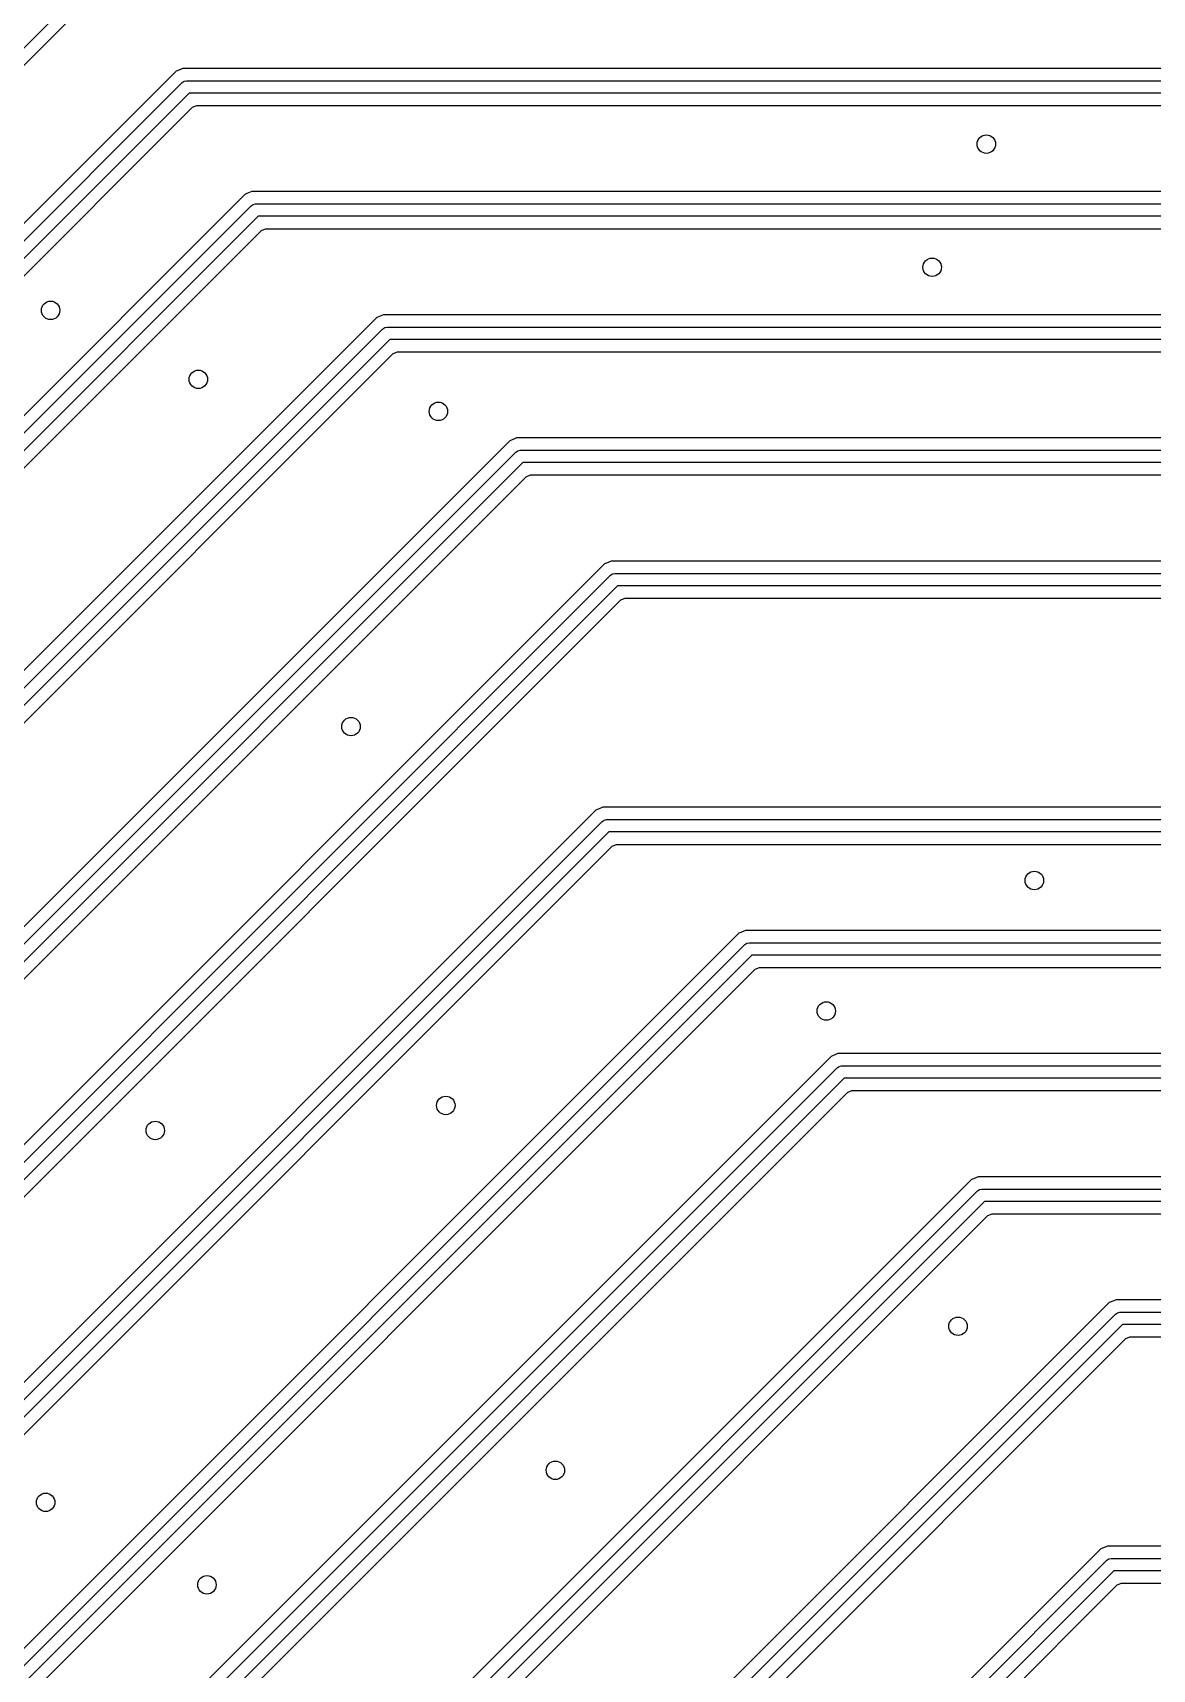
# Model space of a CAD drawing. Extents: x 114.9 to 199.6, y -137.1 to -76.7.
# Drawn here: x 164.84 to 173.94, y -97.03 to -83.74 of the extents above; entities that cross this region are included whole.
import ezdxf

# ---------------------------------------------------------------- set-up
doc = ezdxf.new("R2010")
doc.units = 0
doc.layers.add('BLACK', color=7, linetype='CONTINUOUS')

msp = doc.modelspace()

# ---------------------------------------------------------------- linework, layer by layer
at = {"layer": 'BLACK', "linetype": 'CONTINUOUS'}
for p, q in [((166.23071, -82.4), (156.08, -92.55071)), ((156.194852, -92.577987), (166.257987, -82.514852)), ((166.008745, -84.048414), (157.102413, -92.954745)), ((166.00875, -84.04841), (166.008745, -84.048414)), ((166.044056, -84.033788), (166.00875, -84.04841)), ((166.044058, -84.033787), (166.044056, -84.033788)), ((166.064062, -84.0255), (166.044058, -84.033787)), ((180.317104, -84.0255), (166.064062, -84.0255)), ((166.074866, -84.129806), (166.094, -84.126)), ((166.094, -84.126), (180.354695, -84.126)), ((157.194645, -93.004645), (166.058645, -84.140645)), ((166.11471, -84.226), (157.28, -93.06071)), ((166.058645, -84.140645), (166.074866, -84.129806)), ((180.356539, -84.226), (166.11471, -84.226)), ((157.394852, -93.087988), (166.141988, -84.340852)), ((166.141988, -84.340852), (166.176636, -84.3265)), ((166.176636, -84.3265), (180.322499, -84.3265)), ((166.568745, -85.048415), (158.302414, -93.314745)), ((166.568746, -85.048413), (166.568745, -85.048415)), ((166.58495, -85.041702), (166.568746, -85.048413)), ((166.624062, -85.0255), (166.58495, -85.041702)), ((180.317104, -85.0255), (166.624062, -85.0255)), ((158.394645, -93.364645), (166.618644, -85.140645)), ((166.618644, -85.140645), (166.634865, -85.129806)), ((166.634865, -85.129806), (166.634866, -85.129806)), ((166.634866, -85.129806), (166.654, -85.126)), ((166.654, -85.126), (180.354695, -85.126)), ((166.674711, -85.226), (158.48, -93.42071)), ((180.356539, -85.226), (166.674711, -85.226)), ((158.594852, -93.447987), (166.701987, -85.340852)), ((166.701987, -85.340852), (166.736635, -85.3265)), ((166.736635, -85.3265), (180.322499, -85.3265)), ((167.638746, -86.048414), (159.502414, -94.184745)), ((167.638747, -86.048413), (167.638746, -86.048414)), ((167.638749, -86.048412), (167.638747, -86.048413)), ((167.666406, -86.036956), (167.638749, -86.048412)), ((167.694064, -86.0255), (167.666406, -86.036955)), ((167.666406, -86.036955), (167.666406, -86.036956)), ((180.38301, -86.0255), (167.694064, -86.0255)), ((159.594645, -94.234645), (167.688645, -86.140644)), ((167.744711, -86.226), (159.68, -94.29071)), ((167.688645, -86.140644), (167.704866, -86.129806)), ((167.704866, -86.129806), (167.724, -86.126)), ((167.724, -86.126), (180.498, -86.126)), ((180.498, -86.226), (167.744711, -86.226)), ((159.794852, -94.317987), (167.771987, -86.340852)), ((167.771987, -86.340852), (167.806635, -86.3265)), ((167.806635, -86.3265), (180.38301, -86.3265)), ((168.718745, -87.048414), (160.702414, -95.064745)), ((168.718753, -87.048409), (168.718745, -87.048414)), ((168.756698, -87.032693), (168.718753, -87.048409)), ((168.756699, -87.032693), (168.756698, -87.032693)), ((168.774062, -87.0255), (168.756699, -87.032693)), ((180.38301, -87.0255), (168.774062, -87.0255)), ((160.794645, -95.114645), (168.768645, -87.140645)), ((168.768645, -87.140645), (168.784866, -87.129806)), ((168.784866, -87.129806), (168.804, -87.126)), ((168.804, -87.126), (180.498, -87.126)), ((168.82471, -87.226), (160.88, -95.17071)), ((180.498, -87.226), (168.82471, -87.226)), ((160.994852, -95.197988), (168.851988, -87.340852)), ((168.851988, -87.340852), (168.886636, -87.3265)), ((168.886636, -87.3265), (180.38301, -87.3265)), ((169.488744, -88.048415), (161.902413, -95.634745)), ((169.488746, -88.048413), (169.488744, -88.048415)), ((169.50495, -88.041702), (169.488746, -88.048413)), ((169.544062, -88.0255), (169.50495, -88.041702)), ((180.38301, -88.0255), (169.544062, -88.0255)), ((161.994645, -95.684645), (169.538645, -88.140645)), ((169.59471, -88.226), (162.08, -95.74071)), ((169.538645, -88.140645), (169.554866, -88.129806)), ((169.554866, -88.129806), (169.574, -88.126)), ((169.574, -88.126), (180.498, -88.126)), ((180.498, -88.226), (169.59471, -88.226)), ((162.194852, -95.767987), (169.621987, -88.340852)), ((169.621987, -88.340852), (169.656635, -88.3265)), ((169.656635, -88.3265), (180.38301, -88.3265)), ((169.418745, -90.048414), (163.102414, -96.364744)), ((169.418746, -90.048413), (169.418745, -90.048414)), ((169.418748, -90.048412), (169.418746, -90.048413)), ((169.451151, -90.03499), (169.418748, -90.048412)), ((169.474064, -90.0255), (169.451151, -90.03499)), ((180.38301, -90.0255), (169.474064, -90.0255)), ((163.194645, -96.414645), (169.468645, -90.140645)), ((169.52471, -90.226), (163.28, -96.47071)), ((169.468645, -90.140645), (169.484866, -90.129806)), ((169.484866, -90.129806), (169.504, -90.126)), ((169.504, -90.126), (180.498, -90.126)), ((180.498, -90.226), (169.52471, -90.226)), ((163.394852, -96.497988), (169.551988, -90.340852)), ((169.551988, -90.340852), (169.586636, -90.3265)), ((169.586636, -90.3265), (180.38301, -90.3265)), ((170.634062, -91.0255), (170.59495, -91.041702)), ((180.38301, -91.0255), (170.634062, -91.0255)), ((170.578745, -91.048415), (164.102414, -97.524745)), ((164.194645, -97.574645), (170.628645, -91.140645)), ((170.578746, -91.048413), (170.578745, -91.048415)), ((170.59495, -91.041702), (170.578746, -91.048413)), ((170.628645, -91.140645), (170.644866, -91.129806)), ((170.644866, -91.129806), (170.664, -91.126)), ((170.664, -91.126), (180.498, -91.126)), ((170.68471, -91.226), (164.28, -97.63071)), ((180.498, -91.226), (170.68471, -91.226)), ((164.394852, -97.657987), (170.711987, -91.340852)), ((170.711987, -91.340852), (170.746635, -91.3265)), ((170.746635, -91.3265), (180.38301, -91.3265)), ((171.328745, -92.048414), (164.932414, -98.444744)), ((171.328753, -92.048409), (171.328745, -92.048414)), ((171.363685, -92.033941), (171.328753, -92.048409)), ((171.363686, -92.033941), (171.363685, -92.033941)), ((171.384062, -92.0255), (171.363686, -92.033941)), ((180.38301, -92.0255), (171.384062, -92.0255)), ((165.024645, -98.494645), (171.378645, -92.140645)), ((171.43471, -92.226), (165.11, -98.55071)), ((171.378645, -92.140645), (171.394866, -92.129806)), ((171.394866, -92.129806), (171.414, -92.126)), ((171.414, -92.126), (180.498, -92.126)), ((180.498, -92.226), (171.43471, -92.226)), ((165.224852, -98.577988), (171.461988, -92.340852)), ((171.461988, -92.340852), (171.496636, -92.3265)), ((171.496636, -92.3265), (180.38301, -92.3265)), ((172.524062, -93.0255), (172.48495, -93.041702)), ((180.38301, -93.0255), (172.524062, -93.0255)), ((172.468744, -93.048415), (165.992413, -99.524745)), ((166.084645, -99.574645), (172.518645, -93.140645)), ((172.468746, -93.048413), (172.468744, -93.048415)), ((172.48495, -93.041702), (172.468746, -93.048413)), ((172.518645, -93.140645), (172.534866, -93.129806)), ((172.534866, -93.129806), (172.554, -93.126)), ((172.554, -93.126), (180.498, -93.126)), ((172.57471, -93.226), (166.17, -99.63071)), ((180.498, -93.226), (172.57471, -93.226)), ((166.284852, -99.657987), (172.601987, -93.340852)), ((172.601987, -93.340852), (172.636635, -93.3265)), ((172.636635, -93.3265), (180.38301, -93.3265)), ((173.588745, -94.048414), (167.052414, -100.584745)), ((173.588753, -94.048409), (173.588745, -94.048414)), ((173.626698, -94.032693), (173.588753, -94.048409)), ((173.626699, -94.032693), (173.626698, -94.032693)), ((173.644062, -94.0255), (173.626699, -94.032693)), ((180.38301, -94.0255), (173.644062, -94.0255)), ((167.144645, -100.634645), (173.638645, -94.140645)), ((173.69471, -94.226), (167.23, -100.69071)), ((173.638645, -94.140645), (173.654866, -94.129806)), ((173.654866, -94.129806), (173.674, -94.126)), ((173.674, -94.126), (180.498, -94.126)), ((180.498, -94.226), (173.69471, -94.226)), ((167.344852, -100.717988), (173.721988, -94.340852)), ((173.721988, -94.340852), (173.756636, -94.3265)), ((173.756636, -94.3265), (180.38301, -94.3265)), ((173.518745, -96.048415), (167.992414, -101.574745)), ((173.518746, -96.048414), (173.518745, -96.048415)), ((173.542497, -96.038576), (173.518746, -96.048414)), ((173.574062, -96.0255), (173.542497, -96.038576)), ((180.38301, -96.0255), (173.574062, -96.0255)), ((168.084645, -101.624645), (173.568645, -96.140645)), ((173.568645, -96.140645), (173.584866, -96.129806)), ((173.584866, -96.129806), (173.604, -96.126)), ((173.604, -96.126), (180.498, -96.126)), ((173.62471, -96.226), (168.17, -101.68071)), ((168.284852, -101.707987), (173.651987, -96.340852)), ((180.498, -96.226), (173.62471, -96.226)), ((173.651987, -96.340852), (173.686635, -96.3265)), ((173.686635, -96.3265), (180.38301, -96.3265))]:
    msp.add_line(p, q, dxfattribs=at)
at = {"layer": 'BLACK'}
for centre in [(172.59, -84.64), (172.15, -85.64), (164.99, -85.99), (166.19, -86.55), (168.14, -86.81), (167.43, -89.37), (172.98, -90.62), (171.29, -91.68), (168.200058, -92.446771), (165.84, -92.65), (172.36, -94.24), (169.09, -95.41), (164.95, -95.67), (166.26, -96.34)]:
    msp.add_circle(centre, 0.075, dxfattribs=at)
at = {"layer": 'WHITE'}
for centre in [(172.59, -84.64), (172.15, -85.64), (164.99, -85.99), (166.19, -86.55), (168.14, -86.81), (167.43, -89.37), (172.98, -90.62), (171.29, -91.68), (168.200058, -92.446771), (165.84, -92.65), (172.36, -94.24), (169.09, -95.41), (164.95, -95.67), (166.26, -96.34)]:
    msp.add_circle(centre, 0.075, dxfattribs=at)

doc.saveas('drawing.dxf')
